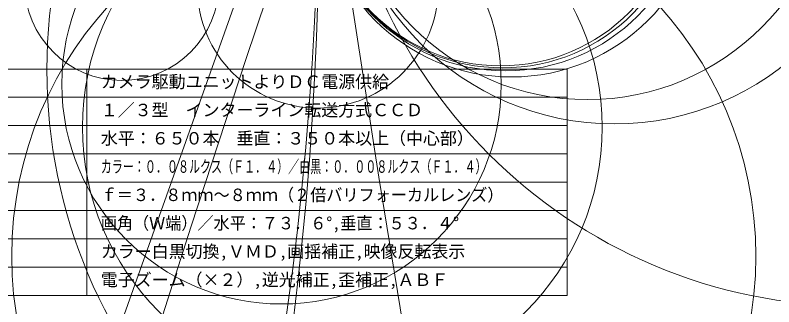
# Model space of a CAD drawing. Units: millimetres, scale not verified. Extents: x -44843 to 41510, y -28599 to 52821.
# Drawn here: x -35.1 to 99, y -58.5 to -7 of the extents above; entities that cross this region are included whole.
import ezdxf
from ezdxf.enums import TextEntityAlignment as Align

# ---------------------------------------------------------------- set-up
doc = ezdxf.new("R2010")
doc.units = ezdxf.units.MM
doc.header["$LTSCALE"] = 0.125
doc.layers.add('0-2_MOJI1', color=7, linetype='Continuous')
doc.layers.add('0-3_WAKU', color=1, linetype='Continuous', lineweight=18)
doc.layers.add('0-4_GAIKEI', color=1, linetype='Continuous', lineweight=18)
doc.styles.add('ＭＳ ゴシック', font='')
doc.styles.get('ＭＳ ゴシック').set_extended_font_data('MS Gothic')

msp = doc.modelspace()

# ---------------------------------------------------------------- linework, layer by layer
at = {"layer": '0-3_WAKU', "color": 4}
for p, q in [((62.4987, -16.4952), (-62.5013, -16.4952)), ((-22.5013, -56.4952), (-22.5013, -16.4952)), ((62.4987, -56.4952), (62.4987, -16.4952)), ((-62.5013, -56.4952), (62.4987, -56.4952))]:
    msp.add_line(p, q, dxfattribs=at)
at = {"layer": '0-3_WAKU'}
for p, q in [((62.4987, -21.4952), (-62.5013, -21.4952)), ((-62.5013, -26.4952), (62.4987, -26.4952)), ((-62.5013, -31.4952), (62.4987, -31.4952)), ((-62.5013, -36.4952), (62.4987, -36.4952)), ((-62.5013, -41.4952), (62.4987, -41.4952)), ((-62.5013, -46.4952), (62.4987, -46.4952)), ((-62.5013, -51.4952), (62.4987, -51.4952))]:
    msp.add_line(p, q, dxfattribs=at)
at = {"layer": '0-4_GAIKEI'}
for centre, radius in [((-16018.7173, 23996.4484), 28824.5057), ((13289.6815, 2092.6613), 13428.1945), ((20132.7215, -7221.2463), 21377.6929), ((4832.3444, -1615.5997), 5083.8501), ((-561.8047, 21.7079), 580.3658), ((-547.2047, 10.9309), 565.7648), ((113.5043, 33.3642), 91.7546), ((63.4962, -16.5828), 93.0376), ((70.8466, 22.2367), 48.4415), ((66.0671, 21.7288), 43.6387), ((52.6595, 16.2328), 34.127), ((51.5867, 16.2413), 33.0542), ((51.0571, 16.2328), 32.5206), ((50.7146, 16.235), 32.1781), ((11.9694, -19.1519), 38.8666), ((22.7235, -26.7888), 45.9752), ((18.3755, -2.1065), 21.2929), ((30.0592, -49.579), 65.8138), ((-16.2702, -1.2895), 17.2237)]:
    msp.add_circle(centre, radius, dxfattribs=at)

# ---------------------------------------------------------------- texts
at = {"layer": '0-2_MOJI1', "style": 'ＭＳ ゴシック'}
for s, p in [('カメラ駆動ユニットよりＤＣ電源供給', (-20.0013, -20.4952)), ('１／３型\u3000インターライン転送方式ＣＣＤ', (-20.0013, -25.4952)), ('水平：６５０本\u3000垂直：３５０本以上（中心部）', (-20.0013, -30.4952)), ('カラー白黒切換,ＶＭＤ,画揺補正,映像反転表示', (-20.0013, -50.4952)), ('電子ズーム（×２）,逆光補正,歪補正,ＡＢＦ', (-20.0013, -55.4952))]:
    msp.add_text(s, height=2.199, dxfattribs=at).set_placement(p, align=Align.BOTTOM_LEFT)
for s, width, p in [('カラー：０．０８ルクス（Ｆ１．４）／白黒：０．００８ルクス（Ｆ１．４）', 0.65, (-20.0013, -35.4952)), ('ｆ＝３．８ｍｍ～８ｍｍ（２倍バリフォーカルレンズ）', 0.95, (-20.0013, -40.4952)), ('画角（Ｗ端）／水平：７３．６°,垂直：５３．４°', 0.95, (-20.0013, -45.4952))]:
    msp.add_text(s, height=2.199, dxfattribs=dict(at, width=width)).set_placement(p, align=Align.BOTTOM_LEFT)

doc.saveas('drawing.dxf')
